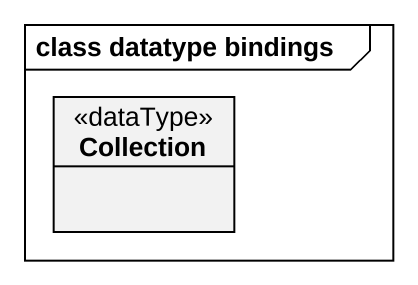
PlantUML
@startuml
mainframe class datatype bindings
hide circle
hide empty members
class Collection <<dataType>>
@enduml
